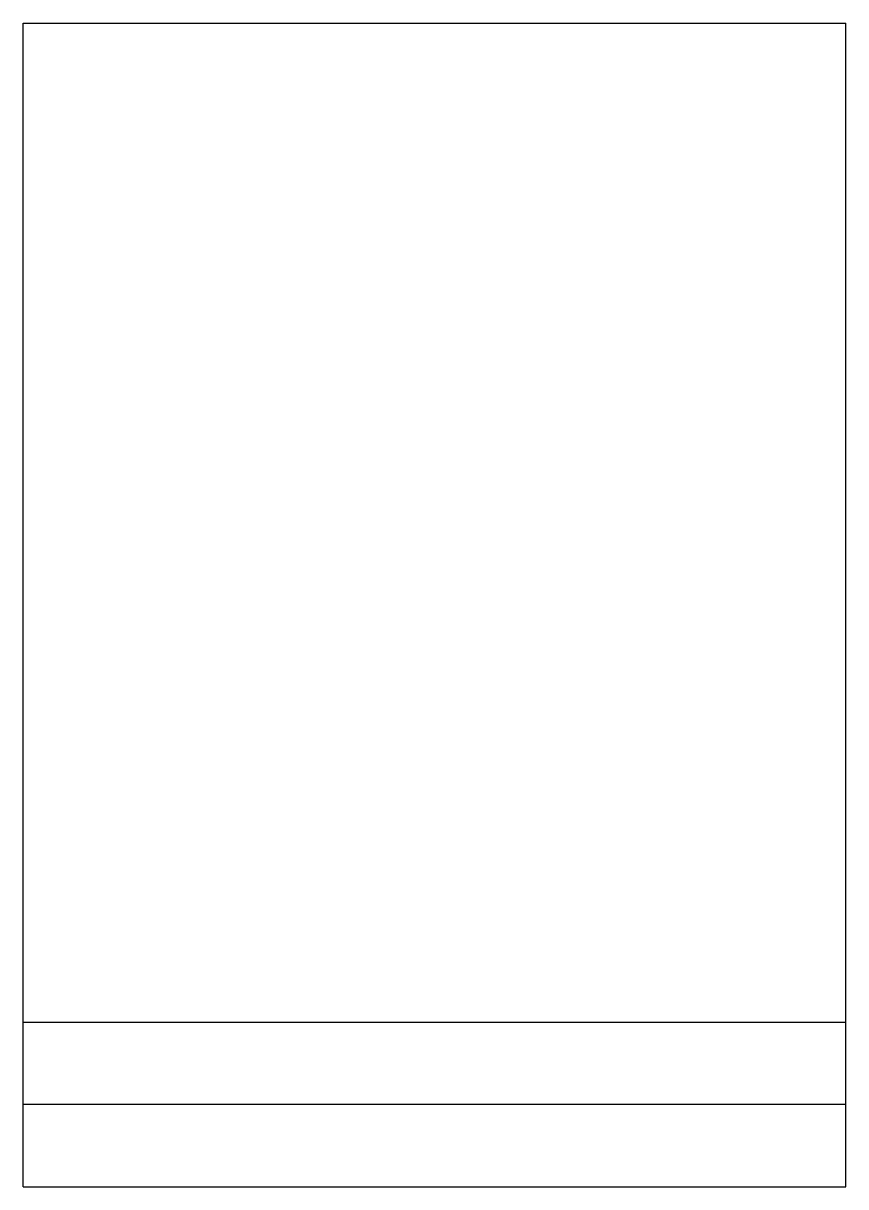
# Paper-space layout '_Right' of a CAD drawing. Header units: millimetres. Extents: x 15 to 25, y -4.2 to 10.
import ezdxf

# ---------------------------------------------------------------- set-up
doc = ezdxf.new("R2010")
doc.units = ezdxf.units.MM

psp = doc.layouts.new('_Right')

# ---------------------------------------------------------------- linework, layer by layer
at = {"color": 7, "linetype": 'Continuous', "lineweight": 25}
for p, q in [((15, -4.15), (15, 10)), ((15, 10), (25, 10)), ((25, -4.15), (25, 10)), ((15, -2.15), (25, -2.15)), ((25, -3.15), (15, -3.15)), ((15, -4.15), (25, -4.15))]:
    psp.add_line(p, q, dxfattribs=at)

doc.saveas('drawing.dxf')
